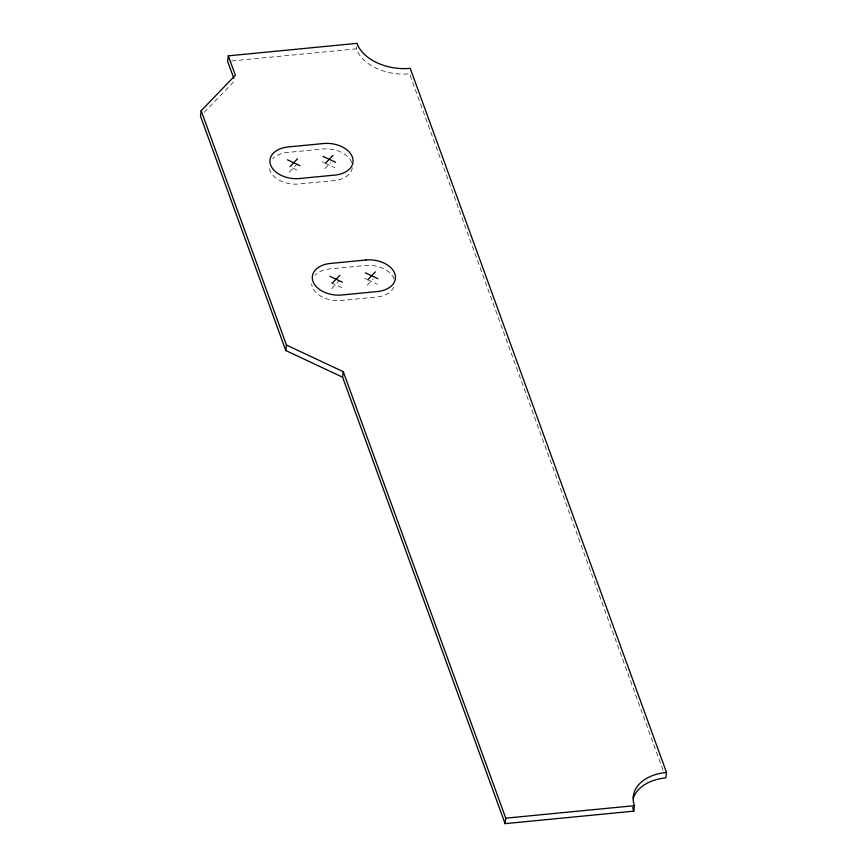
<?xml version="1.0" encoding="UTF-8"?>
<svg xmlns="http://www.w3.org/2000/svg" width="867" height="867" viewBox="0 0 867 867"><rect width="100%" height="100%" fill="white"/><g stroke="black" fill="none" stroke-linecap="round" stroke-linejoin="round"><path stroke-width="0.65" stroke-dasharray="4.33 3.25" d="M663.049 770.264L409.56 73.814A44.13 29.142 6.9 0 1 356.304 48.834L356.575 46.645M204.211 112.374L234.697 80.729M289.264 172.154L296.817 164.307M324.811 168.697L330.858 162.432M331.66 288.624L339.214 280.789M367.207 285.178L373.243 278.903M231.662 60.939L356.304 48.834M322.307 161.836L324.399 162.823M325.45 163.31L334.868 167.721M293.046 168.231L299.321 171.178M364.704 278.307L366.795 279.293M367.846 279.781L377.253 284.203M331.248 282.74L341.717 287.649M393.856 287.194A23.908 15.779 6.9 0 1 376.722 297.023L341.175 300.481A23.908 15.779 6.9 0 1 311.654 283.823M394.084 279.011A23.908 15.779 6.9 0 0 365.235 265.486L329.698 268.933A23.908 15.779 6.9 0 0 315.046 275.142M352.305 167.721A23.908 15.779 6.9 0 1 334.326 180.553L298.79 183.999A23.908 15.779 6.9 0 1 269.269 167.353M351.688 162.541A23.908 15.779 6.9 0 0 322.849 149.005L287.302 152.462A23.908 15.779 6.9 0 0 272.65 158.661"/><path stroke-width="1.3" d="M228.303 55.846L235.369 75.245L201.177 110.727L200.505 116.211L285.796 350.539L342.595 377.178L505.103 823.65L633.766 811.154L634.438 805.671A44.13 29.142 6.9 0 1 666.495 772.41L410.221 68.33A44.13 29.142 6.9 0 1 356.976 43.35L228.303 55.846L227.642 61.329L233.819 78.301M285.796 350.539L286.468 345.055L201.177 110.727M342.595 377.178L343.267 371.694L286.468 345.055M505.103 823.65L505.764 818.166L343.267 371.694M666.495 772.41L665.823 777.894A44.13 29.142 6.9 0 0 633.278 798.485M289.936 166.67L297.489 158.824M325.483 163.213L333.036 155.377M332.332 283.141L339.886 275.305M367.868 279.694L375.422 271.848M505.764 818.166L634.438 805.671M322.979 156.353L335.529 162.237M287.432 159.81L299.993 165.695M365.375 272.823L377.925 278.719M329.828 276.28L342.378 282.165M633.766 811.154A44.13 29.142 6.9 0 1 632.758 807.34M323.51 143.521L287.974 146.978A23.908 15.779 6.9 0 0 270.612 164.99A23.908 15.779 6.9 0 0 299.451 178.515L334.998 175.069A23.908 15.779 6.9 0 0 352.36 157.057A23.908 15.779 6.9 0 0 323.51 143.521M365.907 260.002L330.36 263.449A23.908 15.779 6.9 0 0 312.998 281.461A23.908 15.779 6.9 0 0 341.847 294.997L377.394 291.54A23.908 15.779 6.9 0 0 394.756 273.528A23.908 15.779 6.9 0 0 365.907 260.002"/></g></svg>
